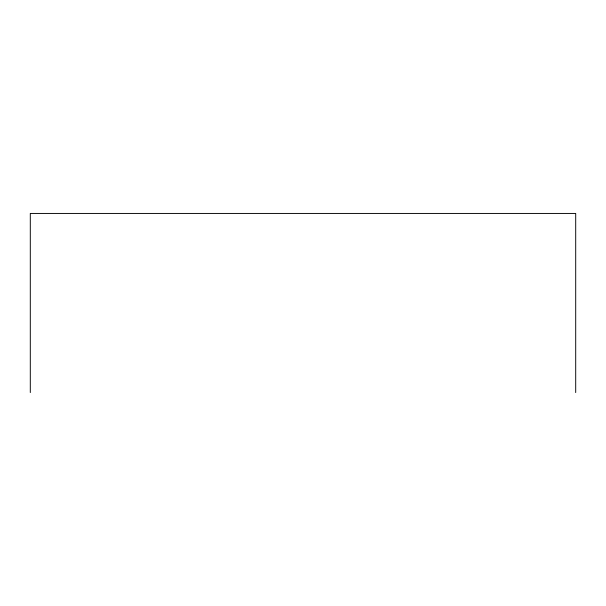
<?xml version="1.0" encoding="UTF-8"?>
<svg xmlns="http://www.w3.org/2000/svg" width="606" height="606" viewBox="0 0 606 606"><rect width="100%" height="100%" fill="white"/><g stroke="black" fill="none" stroke-linecap="round" stroke-linejoin="round"><path stroke-width="0.91" d="M575.7 392.559L575.7 213.441L30.3 213.441L30.3 392.559"/></g></svg>
